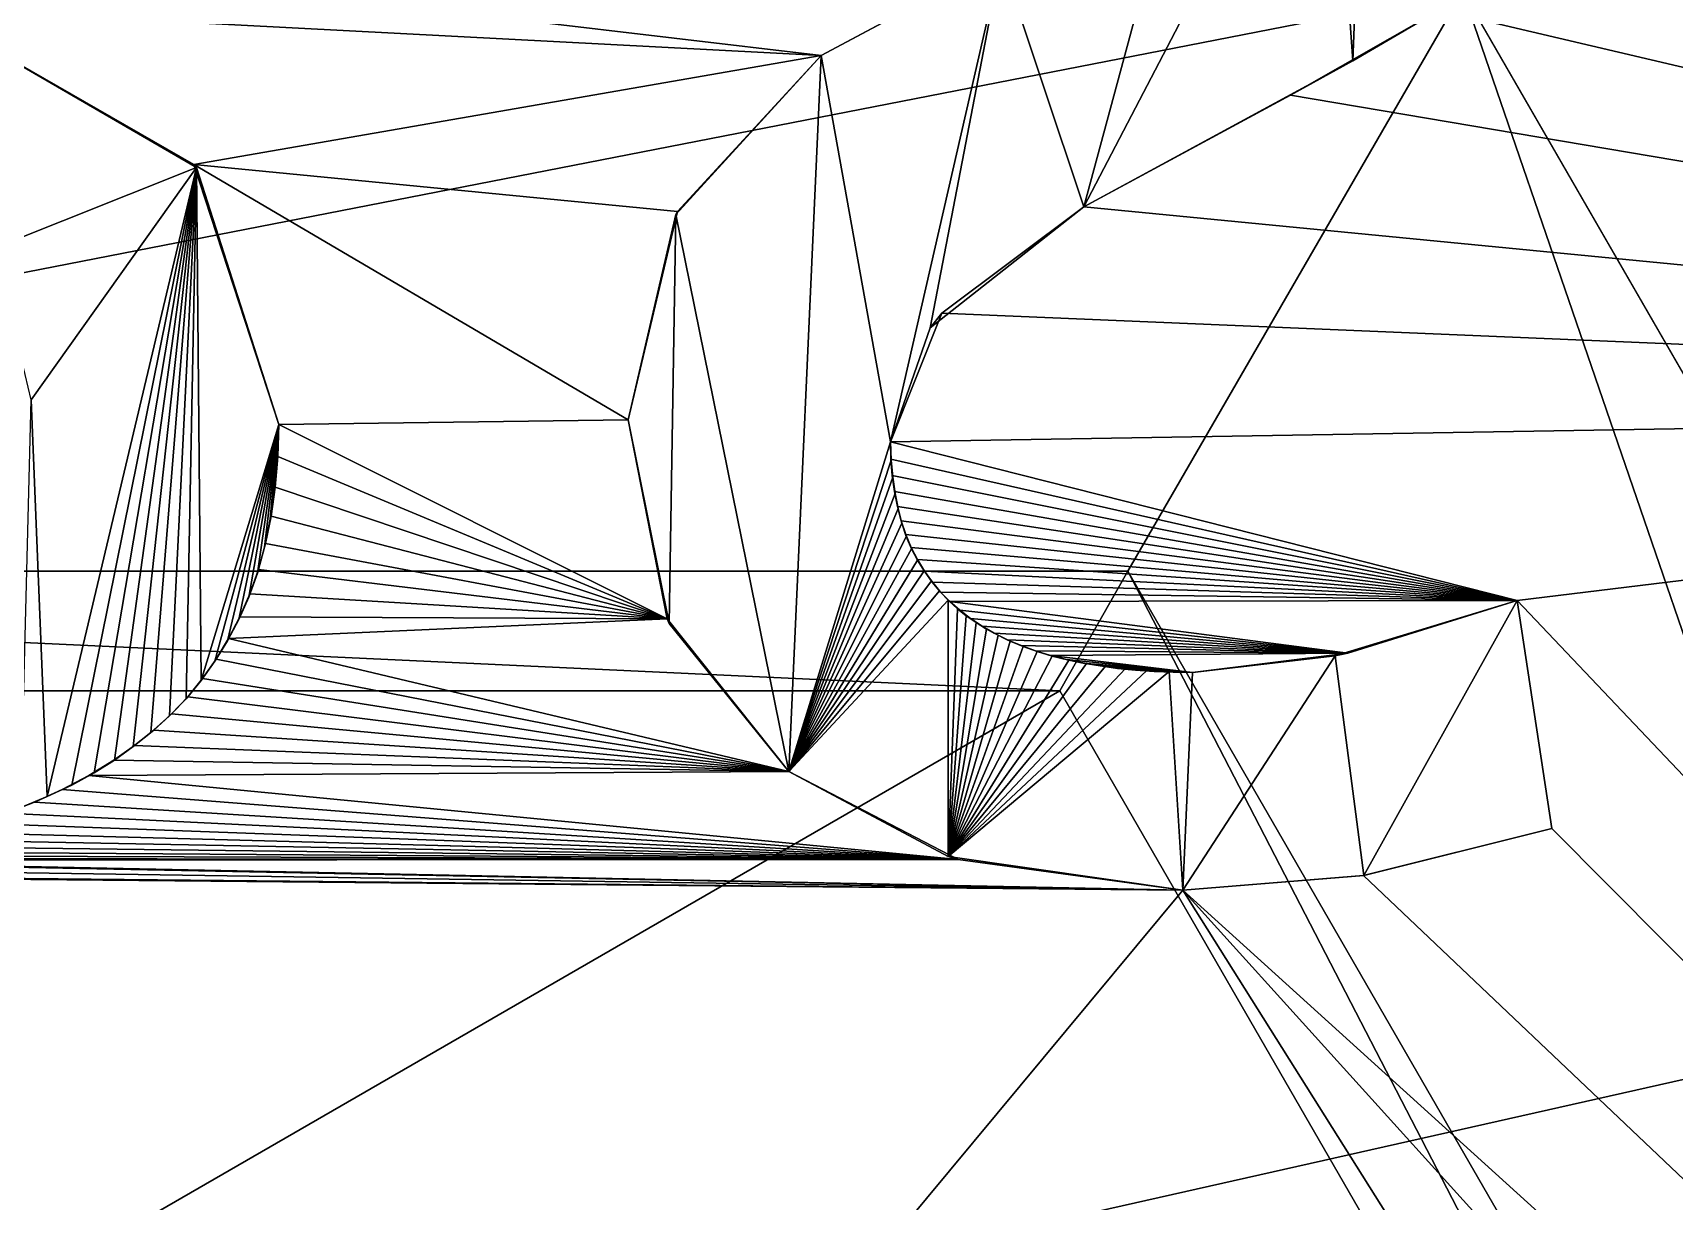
# Model space of a CAD drawing. Header units: millimetres. Extents: x -228 to 228, y -204 to 237.
# Drawn here: x -35.413 to -34.767, y 70.664 to 71.124 of the extents above; entities that cross this region are included whole.
import ezdxf

# ---------------------------------------------------------------- set-up
doc = ezdxf.new("R2010")
doc.units = ezdxf.units.MM
doc.header["$LTSCALE"] = 127.314815
for name, color, linetype in [('3522', 7, 'CONTINUOUS'), ('3730', 7, 'CONTINUOUS'), ('3752', 7, 'CONTINUOUS'), ('3753', 7, 'CONTINUOUS'), ('3760', 7, 'CONTINUOUS'), ('3761', 7, 'CONTINUOUS'), ('3762', 7, 'CONTINUOUS'), ('3763', 7, 'CONTINUOUS'), ('3869', 7, 'CONTINUOUS'), ('3874', 7, 'CONTINUOUS'), ('3888', 7, 'CONTINUOUS'), ('3893', 7, 'CONTINUOUS'), ('3949', 7, 'CONTINUOUS'), ('3950', 7, 'CONTINUOUS'), ('3964', 7, 'CONTINUOUS'), ('3965', 7, 'CONTINUOUS'), ('3966', 7, 'CONTINUOUS'), ('3967', 7, 'CONTINUOUS'), ('3968', 7, 'CONTINUOUS'), ('3978', 7, 'CONTINUOUS'), ('3979', 7, 'CONTINUOUS'), ('3980', 7, 'CONTINUOUS'), ('3981', 7, 'CONTINUOUS'), ('3982', 7, 'CONTINUOUS'), ('4336', 7, 'CONTINUOUS'), ('4343', 7, 'CONTINUOUS'), ('4604', 7, 'CONTINUOUS')]:
    doc.layers.add(name, color=color, linetype=linetype)

msp = doc.modelspace()

# ---------------------------------------------------------------- linework, layer by layer
at = {"layer": '3522', "color": 5, "linetype": 'Continuous'}
for points in [[(-65.76091, 65.76091, 1035.99), (-46.49974, 80.54048, 1035.99), (-30.7, 76.17619, 1035.99), (-65.76091, 65.76091, 1035.99)], [(-65.76091, 65.76091, 1035.99), (-30.7, 76.17619, 1035.99), (-30, 75.98863, 1035.99), (-65.76091, 65.76091, 1035.99)], [(-65.76091, 65.76091, 1035.99), (-30, 75.98863, 1035.99), (-24.75529, 61.1815, 1035.99), (-65.76091, 65.76091, 1035.99)]]:
    msp.add_3dface(points, dxfattribs=at)
at = {"layer": '3730', "color": 31, "linetype": 'Continuous', "true_color": 0xffba87}
msp.add_3dface([(-33.23537, 71.07327, 1080.49), (-35.06593, 74.98789, 1080.49), (-34.15794, 72.1234, 1080.49), (-33.23537, 71.07327, 1080.49)], dxfattribs=at)
at = {"layer": '3752', "color": 31, "linetype": 'Continuous', "true_color": 0xffba87}
msp.add_3dface([(-34.2, 70.01428, 1081.19), (-33.74091, 71.77337, 1081.19), (-34.84991, 71.14003, 1081.19), (-34.2, 70.01428, 1081.19)], dxfattribs=at)
at = {"layer": '3753', "color": 31, "linetype": 'Continuous', "true_color": 0xffba87}
for points in [[(-35.54065, 75.71462, 1073.49), (-33.34605, 71.02152, 1073.49), (-35.97261, 75.51035, 1073.49), (-35.54065, 75.71462, 1073.49)], [(-35.97261, 75.51035, 1073.49), (-33.34605, 71.02152, 1073.49), (-36.4034, 75.30361, 1073.49), (-35.97261, 75.51035, 1073.49)], [(-33.34605, 71.02152, 1073.49), (-35.01892, 72.34292, 1073.49), (-36.4034, 75.30361, 1073.49), (-33.34605, 71.02152, 1073.49)], [(-35.01892, 72.34292, 1073.49), (-33.34605, 71.02152, 1073.49), (-34.19742, 71.48608, 1073.49), (-35.01892, 72.34292, 1073.49)], [(-34.19742, 70.97755, 1073.49), (-34.85916, 71.13279, 1073.49), (-34.69232, 71.1948, 1073.49), (-34.19742, 70.97755, 1073.49)], [(-35.10246, 71.11491, 1073.49), (-35.39164, 71.14913, 1073.49), (-35.03184, 71.15272, 1073.49), (-35.10246, 71.11491, 1073.49)], [(-35.4561, 71.13342, 1073.49), (-35.39164, 71.14913, 1073.49), (-35.10246, 71.11491, 1073.49), (-35.4561, 71.13342, 1073.49)], [(-35.3493, 71.07201, 1073.49), (-35.4561, 71.13342, 1073.49), (-35.10246, 71.11491, 1073.49), (-35.3493, 71.07201, 1073.49)], [(-34.9178, 71.09936, 1073.49), (-34.85916, 71.13279, 1073.49), (-34.19742, 70.97755, 1073.49), (-34.9178, 71.09936, 1073.49)], [(-35.15903, 71.0536, 1073.49), (-35.3493, 71.07201, 1073.49), (-35.10246, 71.11491, 1073.49), (-35.15903, 71.0536, 1073.49)], [(-34.99913, 71.05536, 1073.49), (-34.9178, 71.09936, 1073.49), (-34.19742, 70.97755, 1073.49), (-34.99913, 71.05536, 1073.49)], [(-35.31582, 70.96975, 1073.49), (-35.3493, 71.07201, 1073.49), (-35.17845, 70.9717, 1073.49), (-35.31582, 70.96975, 1073.49)], [(-35.17845, 70.9717, 1073.49), (-35.3493, 71.07201, 1073.49), (-35.15903, 71.0536, 1073.49), (-35.17845, 70.9717, 1073.49)], [(-35.05496, 71.01357, 1073.49), (-34.99913, 71.05536, 1073.49), (-34.19742, 70.97755, 1073.49), (-35.05496, 71.01357, 1073.49)], [(-35.07519, 70.96293, 1073.49), (-35.05496, 71.01357, 1073.49), (-34.19742, 70.97755, 1073.49), (-35.07519, 70.96293, 1073.49)], [(-37.66279, 71.00238, 1073.49), (-35.18, 70.52239, 1073.49), (-36.54704, 70.2077, 1073.49), (-37.66279, 71.00238, 1073.49)], [(-35.18, 70.52239, 1073.49), (-37.66279, 71.00238, 1073.49), (-36.22086, 70.79829, 1073.49), (-35.18, 70.52239, 1073.49)], [(-35.16299, 70.89341, 1073.49), (-35.31582, 70.96975, 1073.49), (-35.17845, 70.9717, 1073.49), (-35.16299, 70.89341, 1073.49)], [(-34.82871, 70.90058, 1073.49), (-35.07519, 70.96293, 1073.49), (-34.19742, 70.97755, 1073.49), (-34.82871, 70.90058, 1073.49)], [(-33.25208, 69.23928, 1073.49), (-34.82871, 70.90058, 1073.49), (-34.19742, 70.97755, 1073.49), (-33.25208, 69.23928, 1073.49)], [(-35.31627, 70.95719, 1073.49), (-35.31582, 70.96975, 1073.49), (-35.16299, 70.89341, 1073.49), (-35.31627, 70.95719, 1073.49)], [(-35.075, 70.95617, 1073.49), (-35.07519, 70.96293, 1073.49), (-34.82871, 70.90058, 1073.49), (-35.075, 70.95617, 1073.49)], [(-35.31729, 70.94521, 1073.49), (-35.31627, 70.95719, 1073.49), (-35.16299, 70.89341, 1073.49), (-35.31729, 70.94521, 1073.49)], [(-35.07448, 70.94969, 1073.49), (-35.075, 70.95617, 1073.49), (-34.82871, 70.90058, 1073.49), (-35.07448, 70.94969, 1073.49)], [(-35.07365, 70.94349, 1073.49), (-35.07448, 70.94969, 1073.49), (-34.82871, 70.90058, 1073.49), (-35.07365, 70.94349, 1073.49)], [(-35.31889, 70.93381, 1073.49), (-35.31729, 70.94521, 1073.49), (-35.16299, 70.89341, 1073.49), (-35.31889, 70.93381, 1073.49)], [(-35.07249, 70.93757, 1073.49), (-35.07365, 70.94349, 1073.49), (-34.82871, 70.90058, 1073.49), (-35.07249, 70.93757, 1073.49)], [(-35.32106, 70.92299, 1073.49), (-35.31889, 70.93381, 1073.49), (-35.16299, 70.89341, 1073.49), (-35.32106, 70.92299, 1073.49)], [(-35.071, 70.93192, 1073.49), (-35.07249, 70.93757, 1073.49), (-34.82871, 70.90058, 1073.49), (-35.071, 70.93192, 1073.49)], [(-35.06917, 70.92656, 1073.49), (-35.071, 70.93192, 1073.49), (-34.82871, 70.90058, 1073.49), (-35.06917, 70.92656, 1073.49)], [(-35.06702, 70.92147, 1073.49), (-35.06917, 70.92656, 1073.49), (-34.82871, 70.90058, 1073.49), (-35.06702, 70.92147, 1073.49)], [(-35.32382, 70.91277, 1073.49), (-35.32106, 70.92299, 1073.49), (-35.16299, 70.89341, 1073.49), (-35.32382, 70.91277, 1073.49)], [(-35.06456, 70.91666, 1073.49), (-35.06702, 70.92147, 1073.49), (-34.82871, 70.90058, 1073.49), (-35.06456, 70.91666, 1073.49)], [(-35.0618, 70.91212, 1073.49), (-35.06456, 70.91666, 1073.49), (-34.82871, 70.90058, 1073.49), (-35.0618, 70.91212, 1073.49)], [(-35.32719, 70.90317, 1073.49), (-35.32382, 70.91277, 1073.49), (-35.16299, 70.89341, 1073.49), (-35.32719, 70.90317, 1073.49)], [(-35.05877, 70.90786, 1073.49), (-35.0618, 70.91212, 1073.49), (-34.82871, 70.90058, 1073.49), (-35.05877, 70.90786, 1073.49)], [(-35.05545, 70.90389, 1073.49), (-35.05877, 70.90786, 1073.49), (-34.82871, 70.90058, 1073.49), (-35.05545, 70.90389, 1073.49)], [(-35.33113, 70.89414, 1073.49), (-35.32719, 70.90317, 1073.49), (-35.16299, 70.89341, 1073.49), (-35.33113, 70.89414, 1073.49)], [(-35.05183, 70.90018, 1073.49), (-35.05545, 70.90389, 1073.49), (-34.82871, 70.90058, 1073.49), (-35.05183, 70.90018, 1073.49)], [(-34.89526, 70.87989, 1073.49), (-35.05183, 70.90018, 1073.49), (-34.82871, 70.90058, 1073.49), (-34.89526, 70.87989, 1073.49)], [(-33.25208, 69.23928, 1073.49), (-34.81507, 70.81096, 1073.49), (-34.82871, 70.90058, 1073.49), (-33.25208, 69.23928, 1073.49)], [(-35.33556, 70.88559, 1073.49), (-35.33113, 70.89414, 1073.49), (-35.16299, 70.89341, 1073.49), (-35.33556, 70.88559, 1073.49)], [(-35.04792, 70.89673, 1073.49), (-35.05183, 70.90018, 1073.49), (-34.89526, 70.87989, 1073.49), (-35.04792, 70.89673, 1073.49)], [(-35.0437, 70.89349, 1073.49), (-35.04792, 70.89673, 1073.49), (-34.89526, 70.87989, 1073.49), (-35.0437, 70.89349, 1073.49)], [(-35.11517, 70.83331, 1073.49), (-35.33556, 70.88559, 1073.49), (-35.16299, 70.89341, 1073.49), (-35.11517, 70.83331, 1073.49)], [(-35.03918, 70.89048, 1073.49), (-35.0437, 70.89349, 1073.49), (-34.89526, 70.87989, 1073.49), (-35.03918, 70.89048, 1073.49)], [(-35.03435, 70.88771, 1073.49), (-35.03918, 70.89048, 1073.49), (-34.89526, 70.87989, 1073.49), (-35.03435, 70.88771, 1073.49)], [(-35.02923, 70.88517, 1073.49), (-35.03435, 70.88771, 1073.49), (-34.89526, 70.87989, 1073.49), (-35.02923, 70.88517, 1073.49)], [(-35.34046, 70.87747, 1073.49), (-35.33556, 70.88559, 1073.49), (-35.11517, 70.83331, 1073.49), (-35.34046, 70.87747, 1073.49)], [(-35.02383, 70.88286, 1073.49), (-35.02923, 70.88517, 1073.49), (-34.89526, 70.87989, 1073.49), (-35.02383, 70.88286, 1073.49)], [(-35.01816, 70.88079, 1073.49), (-35.02383, 70.88286, 1073.49), (-34.89526, 70.87989, 1073.49), (-35.01816, 70.88079, 1073.49)], [(-35.34582, 70.86987, 1073.49), (-35.34046, 70.87747, 1073.49), (-35.11517, 70.83331, 1073.49), (-35.34582, 70.86987, 1073.49)], [(-35.01218, 70.87896, 1073.49), (-35.01816, 70.88079, 1073.49), (-34.89526, 70.87989, 1073.49), (-35.01218, 70.87896, 1073.49)], [(-34.95633, 70.87233, 1073.49), (-35.01218, 70.87896, 1073.49), (-34.89526, 70.87989, 1073.49), (-34.95633, 70.87233, 1073.49)], [(-35.00591, 70.87736, 1073.49), (-35.01218, 70.87896, 1073.49), (-34.95633, 70.87233, 1073.49), (-35.00591, 70.87736, 1073.49)], [(-34.9994, 70.87598, 1073.49), (-35.00591, 70.87736, 1073.49), (-34.95633, 70.87233, 1073.49), (-34.9994, 70.87598, 1073.49)], [(-34.9927, 70.87483, 1073.49), (-34.9994, 70.87598, 1073.49), (-34.95633, 70.87233, 1073.49), (-34.9927, 70.87483, 1073.49)], [(-34.98583, 70.87389, 1073.49), (-34.9927, 70.87483, 1073.49), (-34.95633, 70.87233, 1073.49), (-34.98583, 70.87389, 1073.49)], [(-35.35168, 70.86275, 1073.49), (-35.34582, 70.86987, 1073.49), (-35.11517, 70.83331, 1073.49), (-35.35168, 70.86275, 1073.49)], [(-34.97876, 70.87317, 1073.49), (-34.98583, 70.87389, 1073.49), (-34.95633, 70.87233, 1073.49), (-34.97876, 70.87317, 1073.49)], [(-34.97149, 70.87267, 1073.49), (-34.97876, 70.87317, 1073.49), (-34.95633, 70.87233, 1073.49), (-34.97149, 70.87267, 1073.49)], [(-34.96401, 70.87239, 1073.49), (-34.97149, 70.87267, 1073.49), (-34.95633, 70.87233, 1073.49), (-34.96401, 70.87239, 1073.49)], [(-35.35807, 70.85603, 1073.49), (-35.35168, 70.86275, 1073.49), (-35.11517, 70.83331, 1073.49), (-35.35807, 70.85603, 1073.49)], [(-35.36501, 70.84964, 1073.49), (-35.35807, 70.85603, 1073.49), (-35.11517, 70.83331, 1073.49), (-35.36501, 70.84964, 1073.49)], [(-35.37256, 70.84356, 1073.49), (-35.36501, 70.84964, 1073.49), (-35.11517, 70.83331, 1073.49), (-35.37256, 70.84356, 1073.49)], [(-35.38067, 70.83785, 1073.49), (-35.37256, 70.84356, 1073.49), (-35.11517, 70.83331, 1073.49), (-35.38067, 70.83785, 1073.49)], [(-35.39061, 70.83175, 1073.49), (-35.38067, 70.83785, 1073.49), (-35.11517, 70.83331, 1073.49), (-35.39061, 70.83175, 1073.49)], [(-35.40106, 70.82621, 1073.49), (-35.39061, 70.83175, 1073.49), (-35.04857, 70.79875, 1073.49), (-35.40106, 70.82621, 1073.49)], [(-35.04857, 70.79875, 1073.49), (-35.39061, 70.83175, 1073.49), (-35.11517, 70.83331, 1073.49), (-35.04857, 70.79875, 1073.49)], [(-35.41196, 70.82127, 1073.49), (-35.40106, 70.82621, 1073.49), (-35.04857, 70.79875, 1073.49), (-35.41196, 70.82127, 1073.49)], [(-35.43547, 70.813, 1073.49), (-35.42341, 70.81689, 1073.49), (-35.04857, 70.79875, 1073.49), (-35.43547, 70.813, 1073.49)], [(-35.42341, 70.81689, 1073.49), (-35.41196, 70.82127, 1073.49), (-35.04857, 70.79875, 1073.49), (-35.42341, 70.81689, 1073.49)], [(-35.44822, 70.80954, 1073.49), (-35.43547, 70.813, 1073.49), (-35.04857, 70.79875, 1073.49), (-35.44822, 70.80954, 1073.49)], [(-34.81507, 70.81096, 1073.49), (-33.25208, 69.23928, 1073.49), (-34.88905, 70.79244, 1073.49), (-34.81507, 70.81096, 1073.49)], [(-35.49032, 70.80193, 1073.49), (-35.47569, 70.804, 1073.49), (-35.04857, 70.79875, 1073.49), (-35.49032, 70.80193, 1073.49)], [(-35.47569, 70.804, 1073.49), (-35.46164, 70.80654, 1073.49), (-35.04857, 70.79875, 1073.49), (-35.47569, 70.804, 1073.49)], [(-35.46164, 70.80654, 1073.49), (-35.44822, 70.80954, 1073.49), (-35.04857, 70.79875, 1073.49), (-35.46164, 70.80654, 1073.49)], [(-35.18, 70.52239, 1073.49), (-36.22086, 70.79829, 1073.49), (-34.96023, 70.7866, 1073.49), (-35.18, 70.52239, 1073.49)], [(-36.22086, 70.79829, 1073.49), (-36.11857, 70.79829, 1073.49), (-34.96023, 70.7866, 1073.49), (-36.22086, 70.79829, 1073.49)], [(-36.11857, 70.79829, 1073.49), (-35.73862, 70.79829, 1073.49), (-34.96023, 70.7866, 1073.49), (-36.11857, 70.79829, 1073.49)], [(-35.73862, 70.79829, 1073.49), (-35.5545, 70.79829, 1073.49), (-34.96023, 70.7866, 1073.49), (-35.73862, 70.79829, 1073.49)], [(-35.5545, 70.79829, 1073.49), (-35.53759, 70.7985, 1073.49), (-34.96023, 70.7866, 1073.49), (-35.5545, 70.79829, 1073.49)], [(-35.53759, 70.7985, 1073.49), (-35.52125, 70.79918, 1073.49), (-35.04857, 70.79875, 1073.49), (-35.53759, 70.7985, 1073.49)], [(-34.96023, 70.7866, 1073.49), (-35.53759, 70.7985, 1073.49), (-35.04857, 70.79875, 1073.49), (-34.96023, 70.7866, 1073.49)], [(-35.52125, 70.79918, 1073.49), (-35.5055, 70.80032, 1073.49), (-35.04857, 70.79875, 1073.49), (-35.52125, 70.79918, 1073.49)], [(-35.5055, 70.80032, 1073.49), (-35.49032, 70.80193, 1073.49), (-35.04857, 70.79875, 1073.49), (-35.5055, 70.80032, 1073.49)], [(-34.88905, 70.79244, 1073.49), (-33.25208, 69.23928, 1073.49), (-34.96023, 70.7866, 1073.49), (-34.88905, 70.79244, 1073.49)], [(-34.59871, 70.21239, 1073.49), (-35.18, 70.52239, 1073.49), (-34.96023, 70.7866, 1073.49), (-34.59871, 70.21239, 1073.49)], [(-33.25208, 69.23928, 1073.49), (-34.26745, 70.02097, 1073.49), (-34.96023, 70.7866, 1073.49), (-33.25208, 69.23928, 1073.49)], [(-34.26745, 70.02097, 1073.49), (-34.59871, 70.21239, 1073.49), (-34.96023, 70.7866, 1073.49), (-34.26745, 70.02097, 1073.49)]]:
    msp.add_3dface(points, dxfattribs=at)
at = {"layer": '3760', "color": 31, "linetype": 'Continuous', "true_color": 0xffba87}
for points in [[(-35.99139, 70.86505, 1074.19), (-36.48255, 70.01428, 1074.19), (-35.00861, 70.86505, 1074.19), (-35.99139, 70.86505, 1074.19)], [(-35.00861, 70.86505, 1074.19), (-36.48255, 70.01428, 1074.19), (-34.51745, 70.01428, 1074.19), (-35.00861, 70.86505, 1074.19)]]:
    msp.add_3dface(points, dxfattribs=at)
at = {"layer": '3761', "color": 31, "linetype": 'Continuous', "true_color": 0xffba87}
for points in [[(-35.99139, 70.86505, 1074.19), (-35.00861, 70.86505, 1074.19), (-36.01818, 70.91208, 1080.39), (-35.99139, 70.86505, 1074.19)], [(-36.01818, 70.91208, 1080.39), (-35.00861, 70.86505, 1074.19), (-34.98182, 70.91208, 1080.39), (-36.01818, 70.91208, 1080.39)], [(-35.00861, 70.86505, 1074.19), (-34.51745, 70.01428, 1074.19), (-34.98182, 70.91208, 1080.39), (-35.00861, 70.86505, 1074.19)], [(-34.98182, 70.91208, 1080.39), (-34.51745, 70.01428, 1074.19), (-34.46335, 70.01428, 1080.39), (-34.98182, 70.91208, 1080.39)]]:
    msp.add_3dface(points, dxfattribs=at)
at = {"layer": '3762', "color": 31, "linetype": 'Continuous', "true_color": 0xffba87}
for points in [[(-36.15, 71.14012, 1080.39), (-36.01818, 70.91208, 1080.39), (-34.85, 71.14012, 1080.39), (-36.15, 71.14012, 1080.39)], [(-36.01818, 70.91208, 1080.39), (-34.98182, 70.91208, 1080.39), (-34.85, 71.14012, 1080.39), (-36.01818, 70.91208, 1080.39)], [(-34.98182, 70.91208, 1080.39), (-34.46335, 70.01428, 1080.39), (-34.85, 71.14012, 1080.39), (-34.98182, 70.91208, 1080.39)], [(-34.85, 71.14012, 1080.39), (-34.46335, 70.01428, 1080.39), (-34.2, 70.01428, 1080.39), (-34.85, 71.14012, 1080.39)]]:
    msp.add_3dface(points, dxfattribs=at)
at = {"layer": '3763', "color": 31, "linetype": 'Continuous', "true_color": 0xffba87}
for points in [[(-34.84991, 71.14003, 1081.19), (-34.85, 71.14012, 1080.39), (-34.2, 70.01428, 1080.39), (-34.84991, 71.14003, 1081.19)], [(-34.2, 70.01428, 1081.19), (-34.84991, 71.14003, 1081.19), (-34.2, 70.01428, 1080.39), (-34.2, 70.01428, 1081.19)]]:
    msp.add_3dface(points, dxfattribs=at)
at = {"layer": '3869', "color": 31, "linetype": 'Continuous', "true_color": 0xffba87}
for points in [[(-43.64757, 72.07874, 1081.49), (-42.85356, 70.84677, 1081.49), (-22.65831, 81.16068, 1081.49), (-43.64757, 72.07874, 1081.49)], [(-42.85356, 70.84677, 1081.49), (-22.24458, 79.75507, 1081.49), (-22.65831, 81.16068, 1081.49), (-42.85356, 70.84677, 1081.49)]]:
    msp.add_3dface(points, dxfattribs=at)
at = {"layer": '3874', "color": 31, "linetype": 'Continuous', "true_color": 0xffba87}
for points in [[(-22.24458, 79.75507, 1081.49), (-42.85356, 70.84677, 1081.49), (-23.79913, 79.28685, 1080.49), (-22.24458, 79.75507, 1081.49)], [(-42.85356, 70.84677, 1081.49), (-35.06593, 74.98789, 1080.49), (-23.79913, 79.28685, 1080.49), (-42.85356, 70.84677, 1081.49)], [(-37.43629, 73.8331, 1080.49), (-35.06593, 74.98789, 1080.49), (-42.85356, 70.84677, 1081.49), (-37.43629, 73.8331, 1080.49)]]:
    msp.add_3dface(points, dxfattribs=at)
at = {"layer": '3888', "color": 31, "linetype": 'Continuous', "true_color": 0xffba87}
for points in [[(-33.34605, 71.02152, 1073.49), (-35.54065, 75.71462, 1073.49), (-35.06593, 74.98789, 1080.49), (-33.34605, 71.02152, 1073.49)], [(-33.23537, 71.07327, 1080.49), (-33.34605, 71.02152, 1073.49), (-35.06593, 74.98789, 1080.49), (-33.23537, 71.07327, 1080.49)]]:
    msp.add_3dface(points, dxfattribs=at)
at = {"layer": '3893', "color": 31, "linetype": 'Continuous', "true_color": 0xffba87}
for points in [[(-34.88619, 71.29319, 1073.34), (-34.89329, 71.1129, 1073.34), (-34.90239, 71.24088, 1073.34), (-34.88619, 71.29319, 1073.34)], [(-34.85916, 71.13279, 1073.34), (-34.89329, 71.1129, 1073.34), (-34.88619, 71.29319, 1073.34), (-34.85916, 71.13279, 1073.34)], [(-34.89329, 71.1129, 1073.34), (-34.99913, 71.05536, 1073.34), (-34.90239, 71.24088, 1073.34), (-34.89329, 71.1129, 1073.34)], [(-34.90239, 71.24088, 1073.34), (-34.99913, 71.05536, 1073.34), (-34.96276, 71.18999, 1073.34), (-34.90239, 71.24088, 1073.34)], [(-34.96276, 71.18999, 1073.34), (-34.99913, 71.05536, 1073.34), (-35.03168, 71.1528, 1073.34), (-34.96276, 71.18999, 1073.34)], [(-35.03168, 71.1528, 1073.34), (-35.07519, 70.96293, 1073.34), (-35.10246, 71.11491, 1073.34), (-35.03168, 71.1528, 1073.34)], [(-35.05958, 71.00777, 1073.34), (-35.07519, 70.96293, 1073.34), (-35.03168, 71.1528, 1073.34), (-35.05958, 71.00777, 1073.34)], [(-34.99913, 71.05536, 1073.34), (-35.05958, 71.00777, 1073.34), (-35.03168, 71.1528, 1073.34), (-34.99913, 71.05536, 1073.34)], [(-35.4561, 71.13342, 1073.34), (-35.34824, 71.07085, 1073.34), (-35.42754, 71.03931, 1073.34), (-35.4561, 71.13342, 1073.34)], [(-35.15965, 71.05243, 1073.34), (-35.10246, 71.11491, 1073.34), (-35.11517, 70.83331, 1073.34), (-35.15965, 71.05243, 1073.34)], [(-35.10246, 71.11491, 1073.34), (-35.07519, 70.96293, 1073.34), (-35.11517, 70.83331, 1073.34), (-35.10246, 71.11491, 1073.34)], [(-35.42754, 71.03931, 1073.34), (-35.34824, 71.07085, 1073.34), (-35.41324, 70.97949, 1073.34), (-35.42754, 71.03931, 1073.34)], [(-35.34824, 71.07085, 1073.34), (-35.40692, 70.82349, 1073.34), (-35.41324, 70.97949, 1073.34), (-35.34824, 71.07085, 1073.34)], [(-35.39728, 70.82798, 1073.34), (-35.40692, 70.82349, 1073.34), (-35.34824, 71.07085, 1073.34), (-35.39728, 70.82798, 1073.34)], [(-35.38853, 70.83277, 1073.34), (-35.39728, 70.82798, 1073.34), (-35.34824, 71.07085, 1073.34), (-35.38853, 70.83277, 1073.34)], [(-35.38052, 70.83784, 1073.34), (-35.38853, 70.83277, 1073.34), (-35.34824, 71.07085, 1073.34), (-35.38052, 70.83784, 1073.34)], [(-35.37312, 70.84314, 1073.34), (-35.38052, 70.83784, 1073.34), (-35.34824, 71.07085, 1073.34), (-35.37312, 70.84314, 1073.34)], [(-35.36618, 70.84863, 1073.34), (-35.37312, 70.84314, 1073.34), (-35.34824, 71.07085, 1073.34), (-35.36618, 70.84863, 1073.34)], [(-35.35883, 70.85517, 1073.34), (-35.36618, 70.84863, 1073.34), (-35.34824, 71.07085, 1073.34), (-35.35883, 70.85517, 1073.34)], [(-35.35227, 70.86197, 1073.34), (-35.35883, 70.85517, 1073.34), (-35.34824, 71.07085, 1073.34), (-35.35227, 70.86197, 1073.34)], [(-35.34637, 70.86911, 1073.34), (-35.35227, 70.86197, 1073.34), (-35.34824, 71.07085, 1073.34), (-35.34637, 70.86911, 1073.34)], [(-35.31582, 70.96975, 1073.34), (-35.34637, 70.86911, 1073.34), (-35.34824, 71.07085, 1073.34), (-35.31582, 70.96975, 1073.34)], [(-35.17845, 70.9717, 1073.34), (-35.15965, 71.05243, 1073.34), (-35.1622, 70.89154, 1073.34), (-35.17845, 70.9717, 1073.34)], [(-35.1622, 70.89154, 1073.34), (-35.15965, 71.05243, 1073.34), (-35.11517, 70.83331, 1073.34), (-35.1622, 70.89154, 1073.34)], [(-35.40692, 70.82349, 1073.34), (-35.41736, 70.81924, 1073.34), (-35.41324, 70.97949, 1073.34), (-35.40692, 70.82349, 1073.34)], [(-35.34099, 70.87669, 1073.34), (-35.34637, 70.86911, 1073.34), (-35.31582, 70.96975, 1073.34), (-35.34099, 70.87669, 1073.34)], [(-35.33602, 70.88472, 1073.34), (-35.34099, 70.87669, 1073.34), (-35.31582, 70.96975, 1073.34), (-35.33602, 70.88472, 1073.34)], [(-35.33155, 70.89306, 1073.34), (-35.33602, 70.88472, 1073.34), (-35.31582, 70.96975, 1073.34), (-35.33155, 70.89306, 1073.34)], [(-35.32762, 70.90187, 1073.34), (-35.33155, 70.89306, 1073.34), (-35.31582, 70.96975, 1073.34), (-35.32762, 70.90187, 1073.34)], [(-35.32423, 70.91133, 1073.34), (-35.32762, 70.90187, 1073.34), (-35.31582, 70.96975, 1073.34), (-35.32423, 70.91133, 1073.34)], [(-35.32143, 70.9216, 1073.34), (-35.32423, 70.91133, 1073.34), (-35.31582, 70.96975, 1073.34), (-35.32143, 70.9216, 1073.34)], [(-35.31919, 70.93261, 1073.34), (-35.32143, 70.9216, 1073.34), (-35.31582, 70.96975, 1073.34), (-35.31919, 70.93261, 1073.34)], [(-35.3175, 70.9443, 1073.34), (-35.31919, 70.93261, 1073.34), (-35.31582, 70.96975, 1073.34), (-35.3175, 70.9443, 1073.34)], [(-35.31638, 70.95668, 1073.34), (-35.3175, 70.9443, 1073.34), (-35.31582, 70.96975, 1073.34), (-35.31638, 70.95668, 1073.34)], [(-35.07519, 70.96293, 1073.34), (-35.07486, 70.95584, 1073.34), (-35.11517, 70.83331, 1073.34), (-35.07519, 70.96293, 1073.34)], [(-35.07486, 70.95584, 1073.34), (-35.07425, 70.94911, 1073.34), (-35.11517, 70.83331, 1073.34), (-35.07486, 70.95584, 1073.34)], [(-35.07425, 70.94911, 1073.34), (-35.07336, 70.94273, 1073.34), (-35.11517, 70.83331, 1073.34), (-35.07425, 70.94911, 1073.34)], [(-35.07336, 70.94273, 1073.34), (-35.07218, 70.93672, 1073.34), (-35.11517, 70.83331, 1073.34), (-35.07336, 70.94273, 1073.34)], [(-35.07218, 70.93672, 1073.34), (-35.07071, 70.93106, 1073.34), (-35.11517, 70.83331, 1073.34), (-35.07218, 70.93672, 1073.34)], [(-35.07071, 70.93106, 1073.34), (-35.06896, 70.9258, 1073.34), (-35.11517, 70.83331, 1073.34), (-35.07071, 70.93106, 1073.34)], [(-35.06896, 70.9258, 1073.34), (-35.06692, 70.92097, 1073.34), (-35.11517, 70.83331, 1073.34), (-35.06896, 70.9258, 1073.34)], [(-35.06692, 70.92097, 1073.34), (-35.0646, 70.91649, 1073.34), (-35.11517, 70.83331, 1073.34), (-35.06692, 70.92097, 1073.34)], [(-35.0646, 70.91649, 1073.34), (-35.06199, 70.91229, 1073.34), (-35.11517, 70.83331, 1073.34), (-35.0646, 70.91649, 1073.34)], [(-35.06199, 70.91229, 1073.34), (-35.05908, 70.90828, 1073.34), (-35.11517, 70.83331, 1073.34), (-35.06199, 70.91229, 1073.34)], [(-35.05908, 70.90828, 1073.34), (-35.0559, 70.90441, 1073.34), (-35.11517, 70.83331, 1073.34), (-35.05908, 70.90828, 1073.34)], [(-35.0559, 70.90441, 1073.34), (-35.05251, 70.90077, 1073.34), (-35.11517, 70.83331, 1073.34), (-35.0559, 70.90441, 1073.34)], [(-35.11517, 70.83331, 1073.34), (-35.05251, 70.90077, 1073.34), (-35.05246, 70.79988, 1073.34), (-35.11517, 70.83331, 1073.34)], [(-35.05251, 70.90077, 1073.34), (-35.04883, 70.89736, 1073.34), (-35.05246, 70.79988, 1073.34), (-35.05251, 70.90077, 1073.34)], [(-34.90027, 70.87878, 1073.34), (-34.82871, 70.90058, 1073.34), (-34.88894, 70.79246, 1073.34), (-34.90027, 70.87878, 1073.34)], [(-34.82871, 70.90058, 1073.34), (-34.81507, 70.81096, 1073.34), (-34.88894, 70.79246, 1073.34), (-34.82871, 70.90058, 1073.34)], [(-35.04883, 70.89736, 1073.34), (-35.04535, 70.89456, 1073.34), (-35.05246, 70.79988, 1073.34), (-35.04883, 70.89736, 1073.34)], [(-35.04535, 70.89456, 1073.34), (-35.04154, 70.89191, 1073.34), (-35.05246, 70.79988, 1073.34), (-35.04535, 70.89456, 1073.34)], [(-35.04154, 70.89191, 1073.34), (-35.03736, 70.88938, 1073.34), (-35.05246, 70.79988, 1073.34), (-35.04154, 70.89191, 1073.34)], [(-35.03736, 70.88938, 1073.34), (-35.03285, 70.88696, 1073.34), (-35.05246, 70.79988, 1073.34), (-35.03736, 70.88938, 1073.34)], [(-35.03285, 70.88696, 1073.34), (-35.02808, 70.88465, 1073.34), (-35.05246, 70.79988, 1073.34), (-35.03285, 70.88696, 1073.34)], [(-35.02808, 70.88465, 1073.34), (-35.02298, 70.88248, 1073.34), (-35.05246, 70.79988, 1073.34), (-35.02808, 70.88465, 1073.34)], [(-35.02298, 70.88248, 1073.34), (-35.01749, 70.88048, 1073.34), (-35.05246, 70.79988, 1073.34), (-35.02298, 70.88248, 1073.34)], [(-35.01749, 70.88048, 1073.34), (-35.01154, 70.87869, 1073.34), (-35.05246, 70.79988, 1073.34), (-35.01749, 70.88048, 1073.34)], [(-35.01154, 70.87869, 1073.34), (-35.00507, 70.87714, 1073.34), (-35.05246, 70.79988, 1073.34), (-35.01154, 70.87869, 1073.34)], [(-35.00507, 70.87714, 1073.34), (-34.99809, 70.87583, 1073.34), (-35.05246, 70.79988, 1073.34), (-35.00507, 70.87714, 1073.34)], [(-34.99809, 70.87583, 1073.34), (-34.99065, 70.87471, 1073.34), (-35.05246, 70.79988, 1073.34), (-34.99809, 70.87583, 1073.34)], [(-34.99065, 70.87471, 1073.34), (-34.98276, 70.87381, 1073.34), (-35.05246, 70.79988, 1073.34), (-34.99065, 70.87471, 1073.34)], [(-34.95633, 70.87233, 1073.34), (-34.90027, 70.87878, 1073.34), (-34.96023, 70.7866, 1073.34), (-34.95633, 70.87233, 1073.34)], [(-34.96023, 70.7866, 1073.34), (-34.90027, 70.87878, 1073.34), (-34.88894, 70.79246, 1073.34), (-34.96023, 70.7866, 1073.34)], [(-34.98276, 70.87381, 1073.34), (-34.9744, 70.87311, 1073.34), (-35.05246, 70.79988, 1073.34), (-34.98276, 70.87381, 1073.34)], [(-34.9744, 70.87311, 1073.34), (-34.9656, 70.87262, 1073.34), (-35.05246, 70.79988, 1073.34), (-34.9744, 70.87311, 1073.34)], [(-35.05246, 70.79988, 1073.34), (-34.9656, 70.87262, 1073.34), (-34.96023, 70.7866, 1073.34), (-35.05246, 70.79988, 1073.34)], [(-34.9656, 70.87262, 1073.34), (-34.95633, 70.87233, 1073.34), (-34.96023, 70.7866, 1073.34), (-34.9656, 70.87262, 1073.34)]]:
    msp.add_3dface(points, dxfattribs=at)
at = {"layer": '3949', "color": 31, "linetype": 'Continuous', "true_color": 0xffba87}
for points in [[(-35.4561, 71.13342, 1073.49), (-35.3493, 71.07201, 1073.49), (-35.4561, 71.13342, 1073.34), (-35.4561, 71.13342, 1073.49)], [(-35.3493, 71.07201, 1073.49), (-35.34824, 71.07085, 1073.34), (-35.4561, 71.13342, 1073.34), (-35.3493, 71.07201, 1073.49)], [(-35.3493, 71.07201, 1073.49), (-35.31582, 70.96975, 1073.49), (-35.34824, 71.07085, 1073.34), (-35.3493, 71.07201, 1073.49)], [(-35.31582, 70.96975, 1073.49), (-35.31582, 70.96975, 1073.34), (-35.34824, 71.07085, 1073.34), (-35.31582, 70.96975, 1073.49)]]:
    msp.add_3dface(points, dxfattribs=at)
at = {"layer": '3950', "color": 31, "linetype": 'Continuous', "true_color": 0xffba87}
for points in [[(-35.31627, 70.95719, 1073.49), (-35.31638, 70.95668, 1073.34), (-35.31582, 70.96975, 1073.34), (-35.31627, 70.95719, 1073.49)], [(-35.31582, 70.96975, 1073.49), (-35.31627, 70.95719, 1073.49), (-35.31582, 70.96975, 1073.34), (-35.31582, 70.96975, 1073.49)], [(-35.31729, 70.94521, 1073.49), (-35.3175, 70.9443, 1073.34), (-35.31638, 70.95668, 1073.34), (-35.31729, 70.94521, 1073.49)], [(-35.31627, 70.95719, 1073.49), (-35.31729, 70.94521, 1073.49), (-35.31638, 70.95668, 1073.34), (-35.31627, 70.95719, 1073.49)], [(-35.31889, 70.93381, 1073.49), (-35.31919, 70.93261, 1073.34), (-35.3175, 70.9443, 1073.34), (-35.31889, 70.93381, 1073.49)], [(-35.31729, 70.94521, 1073.49), (-35.31889, 70.93381, 1073.49), (-35.3175, 70.9443, 1073.34), (-35.31729, 70.94521, 1073.49)], [(-35.31889, 70.93381, 1073.49), (-35.32106, 70.92299, 1073.49), (-35.31919, 70.93261, 1073.34), (-35.31889, 70.93381, 1073.49)], [(-35.32106, 70.92299, 1073.49), (-35.32143, 70.9216, 1073.34), (-35.31919, 70.93261, 1073.34), (-35.32106, 70.92299, 1073.49)], [(-35.32382, 70.91277, 1073.49), (-35.32423, 70.91133, 1073.34), (-35.32143, 70.9216, 1073.34), (-35.32382, 70.91277, 1073.49)], [(-35.32106, 70.92299, 1073.49), (-35.32382, 70.91277, 1073.49), (-35.32143, 70.9216, 1073.34), (-35.32106, 70.92299, 1073.49)], [(-35.32719, 70.90317, 1073.49), (-35.32762, 70.90187, 1073.34), (-35.32423, 70.91133, 1073.34), (-35.32719, 70.90317, 1073.49)], [(-35.32382, 70.91277, 1073.49), (-35.32719, 70.90317, 1073.49), (-35.32423, 70.91133, 1073.34), (-35.32382, 70.91277, 1073.49)], [(-35.33113, 70.89414, 1073.49), (-35.33155, 70.89306, 1073.34), (-35.32762, 70.90187, 1073.34), (-35.33113, 70.89414, 1073.49)], [(-35.32719, 70.90317, 1073.49), (-35.33113, 70.89414, 1073.49), (-35.32762, 70.90187, 1073.34), (-35.32719, 70.90317, 1073.49)], [(-35.33113, 70.89414, 1073.49), (-35.33556, 70.88559, 1073.49), (-35.33155, 70.89306, 1073.34), (-35.33113, 70.89414, 1073.49)], [(-35.33556, 70.88559, 1073.49), (-35.33602, 70.88472, 1073.34), (-35.33155, 70.89306, 1073.34), (-35.33556, 70.88559, 1073.49)], [(-35.34046, 70.87747, 1073.49), (-35.34099, 70.87669, 1073.34), (-35.33602, 70.88472, 1073.34), (-35.34046, 70.87747, 1073.49)], [(-35.33556, 70.88559, 1073.49), (-35.34046, 70.87747, 1073.49), (-35.33602, 70.88472, 1073.34), (-35.33556, 70.88559, 1073.49)], [(-35.34582, 70.86987, 1073.49), (-35.34637, 70.86911, 1073.34), (-35.34099, 70.87669, 1073.34), (-35.34582, 70.86987, 1073.49)], [(-35.34046, 70.87747, 1073.49), (-35.34582, 70.86987, 1073.49), (-35.34099, 70.87669, 1073.34), (-35.34046, 70.87747, 1073.49)], [(-35.35168, 70.86275, 1073.49), (-35.35227, 70.86197, 1073.34), (-35.34637, 70.86911, 1073.34), (-35.35168, 70.86275, 1073.49)], [(-35.34582, 70.86987, 1073.49), (-35.35168, 70.86275, 1073.49), (-35.34637, 70.86911, 1073.34), (-35.34582, 70.86987, 1073.49)], [(-35.35807, 70.85603, 1073.49), (-35.35883, 70.85517, 1073.34), (-35.35227, 70.86197, 1073.34), (-35.35807, 70.85603, 1073.49)], [(-35.35168, 70.86275, 1073.49), (-35.35807, 70.85603, 1073.49), (-35.35227, 70.86197, 1073.34), (-35.35168, 70.86275, 1073.49)], [(-35.36501, 70.84964, 1073.49), (-35.36618, 70.84863, 1073.34), (-35.35883, 70.85517, 1073.34), (-35.36501, 70.84964, 1073.49)], [(-35.35807, 70.85603, 1073.49), (-35.36501, 70.84964, 1073.49), (-35.35883, 70.85517, 1073.34), (-35.35807, 70.85603, 1073.49)], [(-35.36501, 70.84964, 1073.49), (-35.37256, 70.84356, 1073.49), (-35.36618, 70.84863, 1073.34), (-35.36501, 70.84964, 1073.49)], [(-35.37256, 70.84356, 1073.49), (-35.38067, 70.83785, 1073.49), (-35.37312, 70.84314, 1073.34), (-35.37256, 70.84356, 1073.49)], [(-35.38067, 70.83785, 1073.49), (-35.38052, 70.83784, 1073.34), (-35.37312, 70.84314, 1073.34), (-35.38067, 70.83785, 1073.49)], [(-35.37256, 70.84356, 1073.49), (-35.37312, 70.84314, 1073.34), (-35.36618, 70.84863, 1073.34), (-35.37256, 70.84356, 1073.49)], [(-35.38067, 70.83785, 1073.49), (-35.39061, 70.83175, 1073.49), (-35.38853, 70.83277, 1073.34), (-35.38067, 70.83785, 1073.49)], [(-35.38067, 70.83785, 1073.49), (-35.38853, 70.83277, 1073.34), (-35.38052, 70.83784, 1073.34), (-35.38067, 70.83785, 1073.49)], [(-35.39061, 70.83175, 1073.49), (-35.40106, 70.82621, 1073.49), (-35.39728, 70.82798, 1073.34), (-35.39061, 70.83175, 1073.49)], [(-35.39061, 70.83175, 1073.49), (-35.39728, 70.82798, 1073.34), (-35.38853, 70.83277, 1073.34), (-35.39061, 70.83175, 1073.49)], [(-35.41196, 70.82127, 1073.49), (-35.41736, 70.81924, 1073.34), (-35.40692, 70.82349, 1073.34), (-35.41196, 70.82127, 1073.49)], [(-35.40106, 70.82621, 1073.49), (-35.41196, 70.82127, 1073.49), (-35.40692, 70.82349, 1073.34), (-35.40106, 70.82621, 1073.49)], [(-35.40106, 70.82621, 1073.49), (-35.40692, 70.82349, 1073.34), (-35.39728, 70.82798, 1073.34), (-35.40106, 70.82621, 1073.49)], [(-35.41196, 70.82127, 1073.49), (-35.42341, 70.81689, 1073.49), (-35.41736, 70.81924, 1073.34), (-35.41196, 70.82127, 1073.49)]]:
    msp.add_3dface(points, dxfattribs=at)
at = {"layer": '3964', "color": 31, "linetype": 'Continuous', "true_color": 0xffba87}
for points in [[(-34.81507, 70.81096, 1073.49), (-34.88905, 70.79244, 1073.49), (-34.81507, 70.81096, 1073.34), (-34.81507, 70.81096, 1073.49)], [(-34.81507, 70.81096, 1073.34), (-34.88905, 70.79244, 1073.49), (-34.88894, 70.79246, 1073.34), (-34.81507, 70.81096, 1073.34)], [(-34.88905, 70.79244, 1073.49), (-34.96023, 70.7866, 1073.49), (-34.88894, 70.79246, 1073.34), (-34.88905, 70.79244, 1073.49)], [(-34.96023, 70.7866, 1073.49), (-34.96023, 70.7866, 1073.34), (-34.88894, 70.79246, 1073.34), (-34.96023, 70.7866, 1073.49)]]:
    msp.add_3dface(points, dxfattribs=at)
at = {"layer": '3965', "color": 31, "linetype": 'Continuous', "true_color": 0xffba87}
for points in [[(-35.04857, 70.79875, 1073.49), (-35.11517, 70.83331, 1073.49), (-35.05246, 70.79988, 1073.34), (-35.04857, 70.79875, 1073.49)], [(-35.11517, 70.83331, 1073.49), (-35.11517, 70.83331, 1073.34), (-35.05246, 70.79988, 1073.34), (-35.11517, 70.83331, 1073.49)], [(-35.04857, 70.79875, 1073.49), (-35.05246, 70.79988, 1073.34), (-34.96023, 70.7866, 1073.34), (-35.04857, 70.79875, 1073.49)], [(-34.96023, 70.7866, 1073.49), (-35.04857, 70.79875, 1073.49), (-34.96023, 70.7866, 1073.34), (-34.96023, 70.7866, 1073.49)]]:
    msp.add_3dface(points, dxfattribs=at)
at = {"layer": '3966', "color": 31, "linetype": 'Continuous', "true_color": 0xffba87}
for points in [[(-35.16299, 70.89341, 1073.49), (-35.17845, 70.9717, 1073.49), (-35.1622, 70.89154, 1073.34), (-35.16299, 70.89341, 1073.49)], [(-35.17845, 70.9717, 1073.49), (-35.17845, 70.9717, 1073.34), (-35.1622, 70.89154, 1073.34), (-35.17845, 70.9717, 1073.49)], [(-35.11517, 70.83331, 1073.49), (-35.16299, 70.89341, 1073.49), (-35.11517, 70.83331, 1073.34), (-35.11517, 70.83331, 1073.49)], [(-35.16299, 70.89341, 1073.49), (-35.1622, 70.89154, 1073.34), (-35.11517, 70.83331, 1073.34), (-35.16299, 70.89341, 1073.49)]]:
    msp.add_3dface(points, dxfattribs=at)
at = {"layer": '3967', "color": 31, "linetype": 'Continuous', "true_color": 0xffba87}
for points in [[(-35.15903, 71.0536, 1073.49), (-35.10246, 71.11491, 1073.49), (-35.15965, 71.05243, 1073.34), (-35.15903, 71.0536, 1073.49)], [(-35.10246, 71.11491, 1073.49), (-35.10246, 71.11491, 1073.34), (-35.15965, 71.05243, 1073.34), (-35.10246, 71.11491, 1073.49)], [(-35.17845, 70.9717, 1073.49), (-35.15903, 71.0536, 1073.49), (-35.17845, 70.9717, 1073.34), (-35.17845, 70.9717, 1073.49)], [(-35.15903, 71.0536, 1073.49), (-35.15965, 71.05243, 1073.34), (-35.17845, 70.9717, 1073.34), (-35.15903, 71.0536, 1073.49)]]:
    msp.add_3dface(points, dxfattribs=at)
at = {"layer": '3968', "color": 31, "linetype": 'Continuous', "true_color": 0xffba87}
for points in [[(-35.03184, 71.15272, 1073.49), (-35.03168, 71.1528, 1073.34), (-35.10246, 71.11491, 1073.34), (-35.03184, 71.15272, 1073.49)], [(-35.10246, 71.11491, 1073.49), (-35.03184, 71.15272, 1073.49), (-35.10246, 71.11491, 1073.34), (-35.10246, 71.11491, 1073.49)]]:
    msp.add_3dface(points, dxfattribs=at)
at = {"layer": '3978', "color": 31, "linetype": 'Continuous', "true_color": 0xffba87}
for points in [[(-34.85916, 71.13279, 1073.49), (-34.9178, 71.09936, 1073.49), (-34.85916, 71.13279, 1073.34), (-34.85916, 71.13279, 1073.49)], [(-34.9178, 71.09936, 1073.49), (-34.89329, 71.1129, 1073.34), (-34.85916, 71.13279, 1073.34), (-34.9178, 71.09936, 1073.49)], [(-34.9178, 71.09936, 1073.49), (-34.99913, 71.05536, 1073.49), (-34.89329, 71.1129, 1073.34), (-34.9178, 71.09936, 1073.49)], [(-34.99913, 71.05536, 1073.49), (-34.99913, 71.05536, 1073.34), (-34.89329, 71.1129, 1073.34), (-34.99913, 71.05536, 1073.49)]]:
    msp.add_3dface(points, dxfattribs=at)
at = {"layer": '3979', "color": 31, "linetype": 'Continuous', "true_color": 0xffba87}
for points in [[(-35.05496, 71.01357, 1073.49), (-35.05958, 71.00777, 1073.34), (-34.99913, 71.05536, 1073.34), (-35.05496, 71.01357, 1073.49)], [(-34.99913, 71.05536, 1073.49), (-35.05496, 71.01357, 1073.49), (-34.99913, 71.05536, 1073.34), (-34.99913, 71.05536, 1073.49)], [(-35.05496, 71.01357, 1073.49), (-35.07519, 70.96293, 1073.49), (-35.05958, 71.00777, 1073.34), (-35.05496, 71.01357, 1073.49)], [(-35.07519, 70.96293, 1073.49), (-35.07519, 70.96293, 1073.34), (-35.05958, 71.00777, 1073.34), (-35.07519, 70.96293, 1073.49)]]:
    msp.add_3dface(points, dxfattribs=at)
at = {"layer": '3980', "color": 31, "linetype": 'Continuous', "true_color": 0xffba87}
for points in [[(-35.07519, 70.96293, 1073.49), (-35.075, 70.95617, 1073.49), (-35.07519, 70.96293, 1073.34), (-35.07519, 70.96293, 1073.49)], [(-35.075, 70.95617, 1073.49), (-35.07486, 70.95584, 1073.34), (-35.07519, 70.96293, 1073.34), (-35.075, 70.95617, 1073.49)], [(-35.075, 70.95617, 1073.49), (-35.07448, 70.94969, 1073.49), (-35.07486, 70.95584, 1073.34), (-35.075, 70.95617, 1073.49)], [(-35.07448, 70.94969, 1073.49), (-35.07425, 70.94911, 1073.34), (-35.07486, 70.95584, 1073.34), (-35.07448, 70.94969, 1073.49)], [(-35.07448, 70.94969, 1073.49), (-35.07365, 70.94349, 1073.49), (-35.07425, 70.94911, 1073.34), (-35.07448, 70.94969, 1073.49)], [(-35.07365, 70.94349, 1073.49), (-35.07336, 70.94273, 1073.34), (-35.07425, 70.94911, 1073.34), (-35.07365, 70.94349, 1073.49)], [(-35.07365, 70.94349, 1073.49), (-35.07249, 70.93757, 1073.49), (-35.07336, 70.94273, 1073.34), (-35.07365, 70.94349, 1073.49)], [(-35.07249, 70.93757, 1073.49), (-35.07218, 70.93672, 1073.34), (-35.07336, 70.94273, 1073.34), (-35.07249, 70.93757, 1073.49)], [(-35.07249, 70.93757, 1073.49), (-35.071, 70.93192, 1073.49), (-35.07218, 70.93672, 1073.34), (-35.07249, 70.93757, 1073.49)], [(-35.071, 70.93192, 1073.49), (-35.07071, 70.93106, 1073.34), (-35.07218, 70.93672, 1073.34), (-35.071, 70.93192, 1073.49)], [(-35.071, 70.93192, 1073.49), (-35.06917, 70.92656, 1073.49), (-35.07071, 70.93106, 1073.34), (-35.071, 70.93192, 1073.49)], [(-35.06917, 70.92656, 1073.49), (-35.06896, 70.9258, 1073.34), (-35.07071, 70.93106, 1073.34), (-35.06917, 70.92656, 1073.49)], [(-35.06917, 70.92656, 1073.49), (-35.06702, 70.92147, 1073.49), (-35.06896, 70.9258, 1073.34), (-35.06917, 70.92656, 1073.49)], [(-35.06702, 70.92147, 1073.49), (-35.06692, 70.92097, 1073.34), (-35.06896, 70.9258, 1073.34), (-35.06702, 70.92147, 1073.49)], [(-35.06702, 70.92147, 1073.49), (-35.06456, 70.91666, 1073.49), (-35.06692, 70.92097, 1073.34), (-35.06702, 70.92147, 1073.49)], [(-35.06456, 70.91666, 1073.49), (-35.0646, 70.91649, 1073.34), (-35.06692, 70.92097, 1073.34), (-35.06456, 70.91666, 1073.49)], [(-35.06456, 70.91666, 1073.49), (-35.0618, 70.91212, 1073.49), (-35.0646, 70.91649, 1073.34), (-35.06456, 70.91666, 1073.49)], [(-35.0618, 70.91212, 1073.49), (-35.06199, 70.91229, 1073.34), (-35.0646, 70.91649, 1073.34), (-35.0618, 70.91212, 1073.49)], [(-35.0618, 70.91212, 1073.49), (-35.05908, 70.90828, 1073.34), (-35.06199, 70.91229, 1073.34), (-35.0618, 70.91212, 1073.49)], [(-35.0618, 70.91212, 1073.49), (-35.05877, 70.90786, 1073.49), (-35.05908, 70.90828, 1073.34), (-35.0618, 70.91212, 1073.49)], [(-35.05877, 70.90786, 1073.49), (-35.0559, 70.90441, 1073.34), (-35.05908, 70.90828, 1073.34), (-35.05877, 70.90786, 1073.49)], [(-35.05877, 70.90786, 1073.49), (-35.05545, 70.90389, 1073.49), (-35.0559, 70.90441, 1073.34), (-35.05877, 70.90786, 1073.49)], [(-35.05545, 70.90389, 1073.49), (-35.05251, 70.90077, 1073.34), (-35.0559, 70.90441, 1073.34), (-35.05545, 70.90389, 1073.49)], [(-35.05545, 70.90389, 1073.49), (-35.05183, 70.90018, 1073.49), (-35.05251, 70.90077, 1073.34), (-35.05545, 70.90389, 1073.49)], [(-35.05183, 70.90018, 1073.49), (-35.04883, 70.89736, 1073.34), (-35.05251, 70.90077, 1073.34), (-35.05183, 70.90018, 1073.49)], [(-35.05183, 70.90018, 1073.49), (-35.04792, 70.89673, 1073.49), (-35.04883, 70.89736, 1073.34), (-35.05183, 70.90018, 1073.49)], [(-35.04792, 70.89673, 1073.49), (-35.04535, 70.89456, 1073.34), (-35.04883, 70.89736, 1073.34), (-35.04792, 70.89673, 1073.49)], [(-35.04792, 70.89673, 1073.49), (-35.0437, 70.89349, 1073.49), (-35.04535, 70.89456, 1073.34), (-35.04792, 70.89673, 1073.49)], [(-35.0437, 70.89349, 1073.49), (-35.04154, 70.89191, 1073.34), (-35.04535, 70.89456, 1073.34), (-35.0437, 70.89349, 1073.49)], [(-35.0437, 70.89349, 1073.49), (-35.03918, 70.89048, 1073.49), (-35.04154, 70.89191, 1073.34), (-35.0437, 70.89349, 1073.49)], [(-35.03918, 70.89048, 1073.49), (-35.03736, 70.88938, 1073.34), (-35.04154, 70.89191, 1073.34), (-35.03918, 70.89048, 1073.49)], [(-35.03918, 70.89048, 1073.49), (-35.03435, 70.88771, 1073.49), (-35.03736, 70.88938, 1073.34), (-35.03918, 70.89048, 1073.49)], [(-35.03435, 70.88771, 1073.49), (-35.03285, 70.88696, 1073.34), (-35.03736, 70.88938, 1073.34), (-35.03435, 70.88771, 1073.49)], [(-35.03435, 70.88771, 1073.49), (-35.02923, 70.88517, 1073.49), (-35.03285, 70.88696, 1073.34), (-35.03435, 70.88771, 1073.49)], [(-35.02923, 70.88517, 1073.49), (-35.02808, 70.88465, 1073.34), (-35.03285, 70.88696, 1073.34), (-35.02923, 70.88517, 1073.49)], [(-35.02923, 70.88517, 1073.49), (-35.02383, 70.88286, 1073.49), (-35.02808, 70.88465, 1073.34), (-35.02923, 70.88517, 1073.49)], [(-35.02383, 70.88286, 1073.49), (-35.02298, 70.88248, 1073.34), (-35.02808, 70.88465, 1073.34), (-35.02383, 70.88286, 1073.49)], [(-35.02383, 70.88286, 1073.49), (-35.01816, 70.88079, 1073.49), (-35.02298, 70.88248, 1073.34), (-35.02383, 70.88286, 1073.49)], [(-35.01816, 70.88079, 1073.49), (-35.01749, 70.88048, 1073.34), (-35.02298, 70.88248, 1073.34), (-35.01816, 70.88079, 1073.49)], [(-35.01816, 70.88079, 1073.49), (-35.01218, 70.87896, 1073.49), (-35.01749, 70.88048, 1073.34), (-35.01816, 70.88079, 1073.49)], [(-35.01218, 70.87896, 1073.49), (-35.01154, 70.87869, 1073.34), (-35.01749, 70.88048, 1073.34), (-35.01218, 70.87896, 1073.49)], [(-35.01218, 70.87896, 1073.49), (-35.00591, 70.87736, 1073.49), (-35.01154, 70.87869, 1073.34), (-35.01218, 70.87896, 1073.49)], [(-35.00591, 70.87736, 1073.49), (-35.00507, 70.87714, 1073.34), (-35.01154, 70.87869, 1073.34), (-35.00591, 70.87736, 1073.49)], [(-35.00591, 70.87736, 1073.49), (-34.9994, 70.87598, 1073.49), (-35.00507, 70.87714, 1073.34), (-35.00591, 70.87736, 1073.49)], [(-34.9994, 70.87598, 1073.49), (-34.99809, 70.87583, 1073.34), (-35.00507, 70.87714, 1073.34), (-34.9994, 70.87598, 1073.49)], [(-34.9994, 70.87598, 1073.49), (-34.9927, 70.87483, 1073.49), (-34.99809, 70.87583, 1073.34), (-34.9994, 70.87598, 1073.49)], [(-34.9927, 70.87483, 1073.49), (-34.99065, 70.87471, 1073.34), (-34.99809, 70.87583, 1073.34), (-34.9927, 70.87483, 1073.49)], [(-34.9927, 70.87483, 1073.49), (-34.98583, 70.87389, 1073.49), (-34.99065, 70.87471, 1073.34), (-34.9927, 70.87483, 1073.49)], [(-34.98583, 70.87389, 1073.49), (-34.98276, 70.87381, 1073.34), (-34.99065, 70.87471, 1073.34), (-34.98583, 70.87389, 1073.49)], [(-34.98583, 70.87389, 1073.49), (-34.97876, 70.87317, 1073.49), (-34.98276, 70.87381, 1073.34), (-34.98583, 70.87389, 1073.49)], [(-34.97876, 70.87317, 1073.49), (-34.9744, 70.87311, 1073.34), (-34.98276, 70.87381, 1073.34), (-34.97876, 70.87317, 1073.49)], [(-34.97876, 70.87317, 1073.49), (-34.97149, 70.87267, 1073.49), (-34.9744, 70.87311, 1073.34), (-34.97876, 70.87317, 1073.49)], [(-34.97149, 70.87267, 1073.49), (-34.9656, 70.87262, 1073.34), (-34.9744, 70.87311, 1073.34), (-34.97149, 70.87267, 1073.49)], [(-34.97149, 70.87267, 1073.49), (-34.96401, 70.87239, 1073.49), (-34.9656, 70.87262, 1073.34), (-34.97149, 70.87267, 1073.49)], [(-34.96401, 70.87239, 1073.49), (-34.95633, 70.87233, 1073.49), (-34.9656, 70.87262, 1073.34), (-34.96401, 70.87239, 1073.49)], [(-34.95633, 70.87233, 1073.49), (-34.95633, 70.87233, 1073.34), (-34.9656, 70.87262, 1073.34), (-34.95633, 70.87233, 1073.49)]]:
    msp.add_3dface(points, dxfattribs=at)
at = {"layer": '3981', "color": 31, "linetype": 'Continuous', "true_color": 0xffba87}
for points in [[(-34.89526, 70.87989, 1073.49), (-34.82871, 70.90058, 1073.49), (-34.90027, 70.87878, 1073.34), (-34.89526, 70.87989, 1073.49)], [(-34.82871, 70.90058, 1073.49), (-34.82871, 70.90058, 1073.34), (-34.90027, 70.87878, 1073.34), (-34.82871, 70.90058, 1073.49)], [(-34.95633, 70.87233, 1073.49), (-34.89526, 70.87989, 1073.49), (-34.95633, 70.87233, 1073.34), (-34.95633, 70.87233, 1073.49)], [(-34.89526, 70.87989, 1073.49), (-34.90027, 70.87878, 1073.34), (-34.95633, 70.87233, 1073.34), (-34.89526, 70.87989, 1073.49)]]:
    msp.add_3dface(points, dxfattribs=at)
at = {"layer": '3982', "color": 31, "linetype": 'Continuous', "true_color": 0xffba87}
for points in [[(-34.82871, 70.90058, 1073.49), (-34.81507, 70.81096, 1073.49), (-34.81507, 70.81096, 1073.34), (-34.82871, 70.90058, 1073.49)], [(-34.82871, 70.90058, 1073.49), (-34.81507, 70.81096, 1073.34), (-34.82871, 70.90058, 1073.34), (-34.82871, 70.90058, 1073.49)]]:
    msp.add_3dface(points, dxfattribs=at)
at = {"layer": '4336', "color": 6, "linetype": 'Continuous'}
msp.add_3dface([(-23.41804, 73.26297, 1054.97308), (-35.1024, 70.63595, 1038.99), (-28.96383, 67.97173, 1079.6447), (-23.41804, 73.26297, 1054.97308)], dxfattribs=at)
at = {"layer": '4343', "color": 6, "linetype": 'Continuous'}
msp.add_3dface([(-23.11049, 68.76047, 1074.19), (-34.80659, 68.53115, 1038.99), (-23.13923, 71.23767, 1054.96536), (-23.11049, 68.76047, 1074.19)], dxfattribs=at)
at = {"layer": '4604', "color": 6, "linetype": 'Continuous'}
for points in [[(-35.1024, 70.63595, 1038.99), (-23.41804, 73.26297, 1054.97308), (-34.80659, 68.53115, 1038.99), (-35.1024, 70.63595, 1038.99)], [(-34.80659, 68.53115, 1038.99), (-23.41804, 73.26297, 1054.97308), (-23.13923, 71.23767, 1054.96536), (-34.80659, 68.53115, 1038.99)]]:
    msp.add_3dface(points, dxfattribs=at)

doc.saveas('drawing.dxf')
